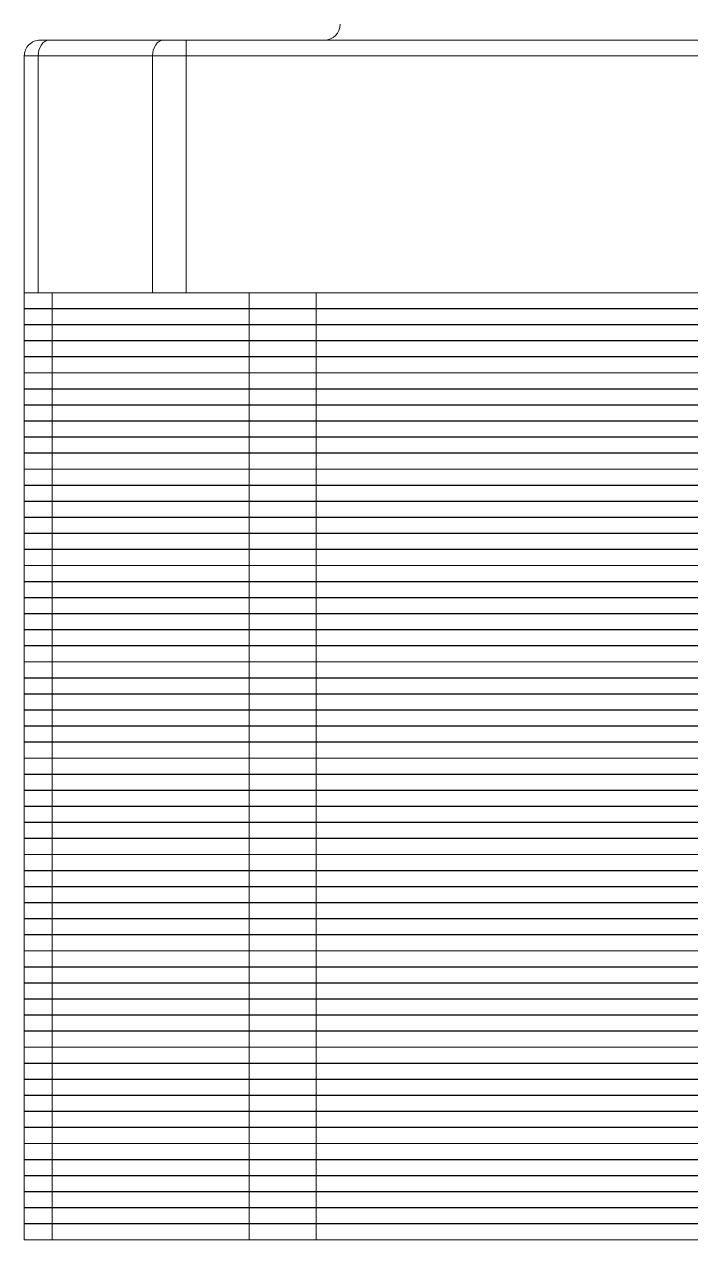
# Model space of a CAD drawing. Header units: millimetres. Extents: x -331 to 5585, y -2655 to 1513.
# Drawn here: x 2609.83 to 2630.94, y 476.26 to 514.75 of the extents above; entities that cross this region are included whole.
import ezdxf

# ---------------------------------------------------------------- set-up
doc = ezdxf.new("R2010")
doc.units = ezdxf.units.MM

msp = doc.modelspace()

# ---------------------------------------------------------------- linework, layer by layer
at = {"color": 7, "linetype": 'Continuous', "lineweight": 15}
for p, q in [((2614.249, 514.251), (2610.628, 514.251)), ((2614.956, 514.105), (2614.956, 514.251)), ((2646.713, 514.251), (2614.956, 514.251)), ((2614.956, 514.105), (2614.956, 513.751)), ((2610.274, 513.751), (2609.835, 513.751)), ((2609.835, 506.251), (2609.835, 513.751)), ((2610.274, 513.751), (2610.274, 506.251)), ((2613.895, 513.751), (2610.274, 513.751)), ((2614.956, 513.751), (2613.895, 513.751)), ((2613.895, 506.251), (2613.895, 513.751)), ((2614.956, 513.751), (2614.956, 506.251)), ((2646.713, 513.751), (2614.956, 513.751)), ((2609.835, 506.251), (2609.835, 505.751)), ((2609.835, 506.251), (2610.274, 506.251)), ((2610.274, 506.251), (2613.895, 506.251)), ((2610.713, 506.251), (2610.713, 505.751)), ((2613.895, 506.251), (2614.956, 506.251)), ((2614.956, 506.251), (2646.713, 506.251)), ((2616.956, 506.251), (2616.956, 505.751)), ((2619.077, 505.751), (2619.077, 506.251)), ((2642.592, 506.251), (2619.077, 506.251)), ((2609.835, 505.751), (2610.713, 505.751)), ((2609.835, 505.743), (2609.835, 505.243)), ((2610.713, 505.743), (2609.835, 505.743)), ((2610.713, 505.751), (2616.956, 505.751)), ((2610.713, 505.743), (2610.713, 505.243)), ((2616.956, 505.743), (2610.713, 505.743)), ((2616.956, 505.751), (2619.077, 505.751)), ((2616.956, 505.743), (2616.956, 505.243)), ((2616.956, 505.743), (2619.077, 505.743)), ((2619.077, 505.751), (2642.592, 505.751)), ((2619.077, 505.243), (2619.077, 505.743)), ((2642.592, 505.743), (2619.077, 505.743)), ((2609.835, 505.243), (2610.713, 505.243)), ((2609.835, 505.234), (2609.835, 504.734)), ((2610.713, 505.234), (2609.835, 505.234)), ((2610.713, 505.243), (2616.956, 505.243)), ((2610.713, 505.234), (2610.713, 504.734)), ((2616.956, 505.234), (2610.713, 505.234)), ((2616.956, 505.243), (2619.077, 505.243)), ((2616.956, 505.234), (2616.956, 504.734)), ((2616.956, 505.234), (2619.077, 505.234)), ((2619.077, 505.243), (2642.592, 505.243)), ((2619.077, 504.734), (2619.077, 505.234)), ((2642.592, 505.234), (2619.077, 505.234)), ((2609.835, 504.734), (2610.713, 504.734)), ((2609.835, 504.726), (2609.835, 504.226)), ((2610.713, 504.726), (2609.835, 504.726)), ((2610.713, 504.734), (2616.956, 504.734)), ((2610.713, 504.726), (2610.713, 504.226)), ((2616.956, 504.726), (2610.713, 504.726)), ((2616.956, 504.734), (2619.077, 504.734)), ((2616.956, 504.726), (2616.956, 504.226)), ((2616.956, 504.726), (2619.077, 504.726)), ((2619.077, 504.734), (2642.592, 504.734)), ((2619.077, 504.226), (2619.077, 504.726)), ((2642.592, 504.726), (2619.077, 504.726)), ((2609.835, 504.226), (2610.713, 504.226)), ((2609.835, 504.217), (2609.835, 503.717)), ((2610.713, 504.217), (2609.835, 504.217)), ((2610.713, 504.226), (2616.956, 504.226)), ((2610.713, 504.217), (2610.713, 503.717)), ((2616.956, 504.217), (2610.713, 504.217)), ((2616.956, 504.226), (2619.077, 504.226)), ((2616.956, 504.217), (2616.956, 503.717)), ((2616.956, 504.217), (2619.077, 504.217)), ((2619.077, 504.226), (2642.592, 504.226)), ((2619.077, 503.717), (2619.077, 504.217)), ((2642.592, 504.217), (2619.077, 504.217)), ((2609.835, 503.717), (2610.713, 503.717)), ((2609.835, 503.709), (2609.835, 503.209)), ((2610.713, 503.709), (2609.835, 503.709)), ((2610.713, 503.717), (2616.956, 503.717)), ((2610.713, 503.709), (2610.713, 503.209)), ((2616.956, 503.709), (2610.713, 503.709)), ((2616.956, 503.717), (2619.077, 503.717)), ((2616.956, 503.709), (2616.956, 503.209)), ((2616.956, 503.709), (2619.077, 503.709)), ((2619.077, 503.717), (2642.592, 503.717)), ((2619.077, 503.209), (2619.077, 503.709)), ((2642.592, 503.709), (2619.077, 503.709)), ((2609.835, 503.209), (2610.713, 503.209)), ((2609.835, 503.2), (2609.835, 502.7)), ((2610.713, 503.2), (2609.835, 503.2)), ((2610.713, 503.209), (2616.956, 503.209)), ((2610.713, 503.2), (2610.713, 502.7)), ((2616.956, 503.2), (2610.713, 503.2)), ((2616.956, 503.209), (2619.077, 503.209)), ((2616.956, 503.2), (2616.956, 502.7)), ((2616.956, 503.2), (2619.077, 503.2)), ((2619.077, 503.209), (2642.592, 503.209)), ((2619.077, 502.7), (2619.077, 503.2)), ((2642.592, 503.2), (2619.077, 503.2)), ((2609.835, 502.7), (2610.713, 502.7)), ((2610.713, 502.7), (2616.956, 502.7)), ((2616.956, 502.7), (2619.077, 502.7)), ((2619.077, 502.7), (2642.592, 502.7)), ((2609.835, 502.692), (2609.835, 502.192)), ((2610.713, 502.692), (2609.835, 502.692)), ((2610.713, 502.692), (2610.713, 502.192)), ((2616.956, 502.692), (2610.713, 502.692)), ((2616.956, 502.692), (2616.956, 502.192)), ((2616.956, 502.692), (2619.077, 502.692)), ((2619.077, 502.192), (2619.077, 502.692)), ((2642.592, 502.692), (2619.077, 502.692)), ((2609.835, 502.192), (2610.713, 502.192)), ((2609.835, 502.183), (2609.835, 501.683)), ((2610.713, 502.183), (2609.835, 502.183)), ((2610.713, 502.192), (2616.956, 502.192)), ((2610.713, 502.183), (2610.713, 501.683)), ((2616.956, 502.183), (2610.713, 502.183)), ((2616.956, 502.192), (2619.077, 502.192)), ((2616.956, 502.183), (2616.956, 501.683)), ((2616.956, 502.183), (2619.077, 502.183)), ((2619.077, 502.192), (2642.592, 502.192)), ((2619.077, 501.683), (2619.077, 502.183)), ((2642.592, 502.183), (2619.077, 502.183)), ((2609.835, 501.683), (2610.713, 501.683)), ((2609.835, 501.675), (2609.835, 501.175)), ((2610.713, 501.675), (2609.835, 501.675)), ((2610.713, 501.683), (2616.956, 501.683)), ((2610.713, 501.675), (2610.713, 501.175)), ((2616.956, 501.675), (2610.713, 501.675)), ((2616.956, 501.683), (2619.077, 501.683)), ((2616.956, 501.675), (2616.956, 501.175)), ((2616.956, 501.675), (2619.077, 501.675)), ((2619.077, 501.683), (2642.592, 501.683)), ((2619.077, 501.175), (2619.077, 501.675)), ((2642.592, 501.675), (2619.077, 501.675)), ((2609.835, 501.175), (2610.713, 501.175)), ((2609.835, 501.166), (2609.835, 500.666)), ((2610.713, 501.166), (2609.835, 501.166)), ((2610.713, 501.175), (2616.956, 501.175)), ((2610.713, 501.166), (2610.713, 500.666)), ((2616.956, 501.166), (2610.713, 501.166)), ((2616.956, 501.175), (2619.077, 501.175)), ((2616.956, 501.166), (2616.956, 500.666)), ((2616.956, 501.166), (2619.077, 501.166)), ((2619.077, 501.175), (2642.592, 501.175)), ((2619.077, 500.666), (2619.077, 501.166)), ((2642.592, 501.166), (2619.077, 501.166)), ((2609.835, 500.666), (2610.713, 500.666)), ((2609.835, 500.658), (2609.835, 500.158)), ((2610.713, 500.658), (2609.835, 500.658)), ((2610.713, 500.666), (2616.956, 500.666)), ((2610.713, 500.658), (2610.713, 500.158)), ((2616.956, 500.658), (2610.713, 500.658)), ((2616.956, 500.666), (2619.077, 500.666)), ((2616.956, 500.658), (2616.956, 500.158)), ((2616.956, 500.658), (2619.077, 500.658)), ((2619.077, 500.666), (2642.592, 500.666)), ((2619.077, 500.158), (2619.077, 500.658)), ((2642.592, 500.658), (2619.077, 500.658)), ((2609.835, 500.158), (2610.713, 500.158)), ((2609.835, 500.149), (2609.835, 499.649)), ((2610.713, 500.149), (2609.835, 500.149)), ((2610.713, 500.158), (2616.956, 500.158)), ((2610.713, 500.149), (2610.713, 499.649)), ((2616.956, 500.149), (2610.713, 500.149)), ((2616.956, 500.158), (2619.077, 500.158)), ((2616.956, 500.149), (2616.956, 499.649)), ((2616.956, 500.149), (2619.077, 500.149)), ((2619.077, 500.158), (2642.592, 500.158)), ((2619.077, 499.649), (2619.077, 500.149)), ((2642.592, 500.149), (2619.077, 500.149)), ((2609.835, 499.649), (2610.713, 499.649)), ((2609.835, 499.641), (2609.835, 499.141)), ((2610.713, 499.641), (2609.835, 499.641)), ((2610.713, 499.649), (2616.956, 499.649)), ((2610.713, 499.641), (2610.713, 499.141)), ((2616.956, 499.641), (2610.713, 499.641)), ((2616.956, 499.649), (2619.077, 499.649)), ((2616.956, 499.641), (2616.956, 499.141)), ((2616.956, 499.641), (2619.077, 499.641)), ((2619.077, 499.649), (2642.592, 499.649)), ((2619.077, 499.141), (2619.077, 499.641)), ((2642.592, 499.641), (2619.077, 499.641)), ((2609.835, 499.141), (2610.713, 499.141)), ((2609.835, 499.133), (2609.835, 498.632)), ((2610.713, 499.133), (2609.835, 499.133)), ((2610.713, 499.141), (2616.956, 499.141)), ((2610.713, 499.133), (2610.713, 498.632)), ((2616.956, 499.133), (2610.713, 499.133)), ((2616.956, 499.141), (2619.077, 499.141)), ((2616.956, 499.133), (2616.956, 498.632)), ((2616.956, 499.133), (2619.077, 499.133)), ((2619.077, 499.141), (2642.592, 499.141)), ((2619.077, 498.632), (2619.077, 499.133)), ((2642.592, 499.133), (2619.077, 499.133)), ((2609.835, 498.632), (2610.713, 498.632)), ((2609.835, 498.624), (2609.835, 498.124)), ((2610.713, 498.624), (2609.835, 498.624)), ((2610.713, 498.632), (2616.956, 498.632)), ((2610.713, 498.624), (2610.713, 498.124)), ((2616.956, 498.624), (2610.713, 498.624)), ((2616.956, 498.632), (2619.077, 498.632)), ((2616.956, 498.624), (2616.956, 498.124)), ((2616.956, 498.624), (2619.077, 498.624)), ((2619.077, 498.632), (2642.592, 498.632)), ((2619.077, 498.124), (2619.077, 498.624)), ((2642.592, 498.624), (2619.077, 498.624)), ((2609.835, 498.124), (2610.713, 498.124)), ((2609.835, 498.116), (2609.835, 497.616)), ((2610.713, 498.116), (2609.835, 498.116)), ((2610.713, 498.124), (2616.956, 498.124)), ((2610.713, 498.116), (2610.713, 497.616)), ((2616.956, 498.116), (2610.713, 498.116)), ((2616.956, 498.124), (2619.077, 498.124)), ((2616.956, 498.116), (2616.956, 497.616)), ((2616.956, 498.116), (2619.077, 498.116)), ((2619.077, 498.124), (2642.592, 498.124)), ((2619.077, 497.616), (2619.077, 498.116)), ((2642.592, 498.116), (2619.077, 498.116)), ((2609.835, 497.616), (2610.713, 497.616)), ((2609.835, 497.607), (2609.835, 497.107)), ((2610.713, 497.607), (2609.835, 497.607)), ((2610.713, 497.616), (2616.956, 497.616)), ((2610.713, 497.607), (2610.713, 497.107)), ((2616.956, 497.607), (2610.713, 497.607)), ((2616.956, 497.616), (2619.077, 497.616)), ((2616.956, 497.607), (2616.956, 497.107)), ((2616.956, 497.607), (2619.077, 497.607)), ((2619.077, 497.616), (2642.592, 497.616)), ((2619.077, 497.107), (2619.077, 497.607)), ((2642.592, 497.607), (2619.077, 497.607)), ((2609.835, 497.107), (2610.713, 497.107)), ((2609.835, 497.099), (2609.835, 496.599)), ((2610.713, 497.099), (2609.835, 497.099)), ((2610.713, 497.107), (2616.956, 497.107)), ((2610.713, 497.099), (2610.713, 496.599)), ((2616.956, 497.099), (2610.713, 497.099)), ((2616.956, 497.107), (2619.077, 497.107)), ((2616.956, 497.099), (2616.956, 496.599)), ((2616.956, 497.099), (2619.077, 497.099)), ((2619.077, 497.107), (2642.592, 497.107)), ((2619.077, 496.599), (2619.077, 497.099)), ((2642.592, 497.099), (2619.077, 497.099)), ((2609.835, 496.599), (2610.713, 496.599)), ((2609.835, 496.59), (2609.835, 496.09)), ((2610.713, 496.59), (2609.835, 496.59)), ((2610.713, 496.599), (2616.956, 496.599)), ((2610.713, 496.59), (2610.713, 496.09)), ((2616.956, 496.59), (2610.713, 496.59)), ((2616.956, 496.599), (2619.077, 496.599)), ((2616.956, 496.59), (2616.956, 496.09)), ((2616.956, 496.59), (2619.077, 496.59)), ((2619.077, 496.599), (2642.592, 496.599)), ((2619.077, 496.09), (2619.077, 496.59)), ((2642.592, 496.59), (2619.077, 496.59)), ((2609.835, 496.09), (2610.713, 496.09)), ((2609.835, 496.082), (2609.835, 495.582)), ((2610.713, 496.082), (2609.835, 496.082)), ((2610.713, 496.09), (2616.956, 496.09)), ((2610.713, 496.082), (2610.713, 495.582)), ((2616.956, 496.082), (2610.713, 496.082)), ((2616.956, 496.09), (2619.077, 496.09)), ((2616.956, 496.082), (2616.956, 495.582)), ((2616.956, 496.082), (2619.077, 496.082)), ((2619.077, 496.09), (2642.592, 496.09)), ((2619.077, 495.582), (2619.077, 496.082)), ((2642.592, 496.082), (2619.077, 496.082)), ((2609.835, 495.582), (2610.713, 495.582)), ((2609.835, 495.573), (2609.835, 495.073)), ((2610.713, 495.573), (2609.835, 495.573)), ((2610.713, 495.582), (2616.956, 495.582)), ((2610.713, 495.573), (2610.713, 495.073)), ((2616.956, 495.573), (2610.713, 495.573)), ((2616.956, 495.582), (2619.077, 495.582)), ((2616.956, 495.573), (2616.956, 495.073)), ((2616.956, 495.573), (2619.077, 495.573)), ((2619.077, 495.582), (2642.592, 495.582)), ((2619.077, 495.073), (2619.077, 495.573)), ((2642.592, 495.573), (2619.077, 495.573)), ((2609.835, 495.073), (2610.713, 495.073)), ((2609.835, 495.065), (2609.835, 494.565)), ((2610.713, 495.065), (2609.835, 495.065)), ((2610.713, 495.073), (2616.956, 495.073)), ((2610.713, 495.065), (2610.713, 494.565)), ((2616.956, 495.065), (2610.713, 495.065)), ((2616.956, 495.073), (2619.077, 495.073)), ((2616.956, 495.065), (2616.956, 494.565)), ((2616.956, 495.065), (2619.077, 495.065)), ((2619.077, 495.073), (2642.592, 495.073)), ((2619.077, 494.565), (2619.077, 495.065)), ((2642.592, 495.065), (2619.077, 495.065)), ((2609.835, 494.565), (2610.713, 494.565)), ((2609.835, 494.556), (2609.835, 494.056)), ((2610.713, 494.556), (2609.835, 494.556)), ((2610.713, 494.565), (2616.956, 494.565)), ((2610.713, 494.556), (2610.713, 494.056)), ((2616.956, 494.556), (2610.713, 494.556)), ((2616.956, 494.565), (2619.077, 494.565)), ((2616.956, 494.556), (2616.956, 494.056)), ((2616.956, 494.556), (2619.077, 494.556)), ((2619.077, 494.565), (2642.592, 494.565)), ((2619.077, 494.056), (2619.077, 494.556)), ((2642.592, 494.556), (2619.077, 494.556)), ((2609.835, 494.056), (2610.713, 494.056)), ((2609.835, 494.048), (2609.835, 493.548)), ((2610.713, 494.048), (2609.835, 494.048)), ((2610.713, 494.056), (2616.956, 494.056)), ((2610.713, 494.048), (2610.713, 493.548)), ((2616.956, 494.048), (2610.713, 494.048)), ((2616.956, 494.056), (2619.077, 494.056)), ((2616.956, 494.048), (2616.956, 493.548)), ((2616.956, 494.048), (2619.077, 494.048)), ((2619.077, 494.056), (2642.592, 494.056)), ((2619.077, 493.548), (2619.077, 494.048)), ((2642.592, 494.048), (2619.077, 494.048)), ((2609.835, 493.548), (2610.713, 493.548)), ((2609.835, 493.539), (2609.835, 493.039)), ((2610.713, 493.539), (2609.835, 493.539)), ((2610.713, 493.548), (2616.956, 493.548)), ((2610.713, 493.539), (2610.713, 493.039)), ((2616.956, 493.539), (2610.713, 493.539)), ((2616.956, 493.548), (2619.077, 493.548)), ((2616.956, 493.539), (2616.956, 493.039)), ((2616.956, 493.539), (2619.077, 493.539)), ((2619.077, 493.548), (2642.592, 493.548)), ((2619.077, 493.039), (2619.077, 493.539)), ((2642.592, 493.539), (2619.077, 493.539)), ((2609.835, 493.039), (2610.713, 493.039)), ((2609.835, 493.031), (2609.835, 492.531)), ((2610.713, 493.031), (2609.835, 493.031)), ((2610.713, 493.039), (2616.956, 493.039)), ((2610.713, 493.031), (2610.713, 492.531)), ((2616.956, 493.031), (2610.713, 493.031)), ((2616.956, 493.039), (2619.077, 493.039)), ((2616.956, 493.031), (2616.956, 492.531)), ((2616.956, 493.031), (2619.077, 493.031)), ((2619.077, 493.039), (2642.592, 493.039)), ((2619.077, 492.531), (2619.077, 493.031)), ((2642.592, 493.031), (2619.077, 493.031)), ((2609.835, 492.531), (2610.713, 492.531)), ((2609.835, 492.522), (2609.835, 492.022)), ((2610.713, 492.522), (2609.835, 492.522)), ((2610.713, 492.531), (2616.956, 492.531)), ((2610.713, 492.522), (2610.713, 492.022)), ((2616.956, 492.522), (2610.713, 492.522)), ((2616.956, 492.531), (2619.077, 492.531)), ((2616.956, 492.522), (2616.956, 492.022)), ((2616.956, 492.522), (2619.077, 492.522)), ((2619.077, 492.531), (2642.592, 492.531)), ((2619.077, 492.022), (2619.077, 492.522)), ((2642.592, 492.522), (2619.077, 492.522)), ((2609.835, 492.022), (2610.713, 492.022)), ((2609.835, 492.014), (2609.835, 491.514)), ((2610.713, 492.014), (2609.835, 492.014)), ((2610.713, 492.022), (2616.956, 492.022)), ((2610.713, 492.014), (2610.713, 491.514)), ((2616.956, 492.014), (2610.713, 492.014)), ((2616.956, 492.022), (2619.077, 492.022)), ((2616.956, 492.014), (2616.956, 491.514)), ((2616.956, 492.014), (2619.077, 492.014)), ((2619.077, 492.022), (2642.592, 492.022)), ((2619.077, 491.514), (2619.077, 492.014)), ((2642.592, 492.014), (2619.077, 492.014)), ((2609.835, 491.514), (2610.713, 491.514)), ((2609.835, 491.505), (2609.835, 491.005)), ((2610.713, 491.505), (2609.835, 491.505)), ((2610.713, 491.514), (2616.956, 491.514)), ((2610.713, 491.505), (2610.713, 491.005)), ((2616.956, 491.505), (2610.713, 491.505)), ((2616.956, 491.514), (2619.077, 491.514)), ((2616.956, 491.505), (2616.956, 491.005)), ((2616.956, 491.505), (2619.077, 491.505)), ((2619.077, 491.514), (2642.592, 491.514)), ((2619.077, 491.005), (2619.077, 491.505)), ((2642.592, 491.505), (2619.077, 491.505)), ((2609.835, 491.005), (2610.713, 491.005)), ((2609.835, 490.997), (2609.835, 490.497)), ((2610.713, 490.997), (2609.835, 490.997)), ((2610.713, 491.005), (2616.956, 491.005)), ((2610.713, 490.997), (2610.713, 490.497)), ((2616.956, 490.997), (2610.713, 490.997)), ((2616.956, 491.005), (2619.077, 491.005)), ((2616.956, 490.997), (2616.956, 490.497)), ((2616.956, 490.997), (2619.077, 490.997)), ((2619.077, 491.005), (2642.592, 491.005)), ((2619.077, 490.497), (2619.077, 490.997)), ((2642.592, 490.997), (2619.077, 490.997)), ((2609.835, 490.497), (2610.713, 490.497)), ((2609.835, 490.488), (2609.835, 489.988)), ((2610.713, 490.488), (2609.835, 490.488)), ((2610.713, 490.497), (2616.956, 490.497)), ((2610.713, 490.488), (2610.713, 489.988)), ((2616.956, 490.488), (2610.713, 490.488)), ((2616.956, 490.497), (2619.077, 490.497)), ((2616.956, 490.488), (2616.956, 489.988)), ((2616.956, 490.488), (2619.077, 490.488)), ((2619.077, 490.497), (2642.592, 490.497)), ((2619.077, 489.988), (2619.077, 490.488)), ((2642.592, 490.488), (2619.077, 490.488)), ((2609.835, 489.988), (2610.713, 489.988)), ((2609.835, 489.98), (2609.835, 489.48)), ((2610.713, 489.98), (2609.835, 489.98)), ((2610.713, 489.988), (2616.956, 489.988)), ((2610.713, 489.98), (2610.713, 489.48)), ((2616.956, 489.98), (2610.713, 489.98)), ((2616.956, 489.988), (2619.077, 489.988)), ((2616.956, 489.98), (2616.956, 489.48)), ((2616.956, 489.98), (2619.077, 489.98)), ((2619.077, 489.988), (2642.592, 489.988)), ((2619.077, 489.48), (2619.077, 489.98)), ((2642.592, 489.98), (2619.077, 489.98)), ((2609.835, 489.48), (2610.713, 489.48)), ((2609.835, 489.472), (2609.835, 488.971)), ((2610.713, 489.472), (2609.835, 489.472)), ((2610.713, 489.48), (2616.956, 489.48)), ((2610.713, 489.472), (2610.713, 488.971)), ((2616.956, 489.472), (2610.713, 489.472)), ((2616.956, 489.48), (2619.077, 489.48)), ((2616.956, 489.472), (2616.956, 488.971)), ((2616.956, 489.472), (2619.077, 489.472)), ((2619.077, 489.48), (2642.592, 489.48)), ((2619.077, 488.971), (2619.077, 489.472)), ((2642.592, 489.472), (2619.077, 489.472)), ((2609.835, 488.971), (2610.713, 488.971)), ((2609.835, 488.963), (2609.835, 488.463)), ((2610.713, 488.963), (2609.835, 488.963)), ((2610.713, 488.971), (2616.956, 488.971)), ((2610.713, 488.963), (2610.713, 488.463)), ((2616.956, 488.963), (2610.713, 488.963)), ((2616.956, 488.971), (2619.077, 488.971)), ((2616.956, 488.963), (2616.956, 488.463)), ((2616.956, 488.963), (2619.077, 488.963)), ((2619.077, 488.971), (2642.592, 488.971)), ((2619.077, 488.463), (2619.077, 488.963)), ((2642.592, 488.963), (2619.077, 488.963)), ((2609.835, 488.463), (2610.713, 488.463)), ((2610.713, 488.463), (2616.956, 488.463)), ((2616.956, 488.463), (2619.077, 488.463)), ((2619.077, 488.463), (2642.592, 488.463)), ((2609.835, 488.455), (2609.835, 487.955)), ((2610.713, 488.455), (2609.835, 488.455)), ((2610.713, 488.455), (2610.713, 487.955)), ((2616.956, 488.455), (2610.713, 488.455)), ((2616.956, 488.455), (2616.956, 487.955)), ((2616.956, 488.455), (2619.077, 488.455)), ((2619.077, 487.955), (2619.077, 488.455)), ((2642.592, 488.455), (2619.077, 488.455)), ((2609.835, 487.955), (2610.713, 487.955)), ((2609.835, 487.946), (2609.835, 487.446)), ((2610.713, 487.946), (2609.835, 487.946)), ((2610.713, 487.955), (2616.956, 487.955)), ((2610.713, 487.946), (2610.713, 487.446)), ((2616.956, 487.946), (2610.713, 487.946)), ((2616.956, 487.955), (2619.077, 487.955)), ((2616.956, 487.946), (2616.956, 487.446)), ((2616.956, 487.946), (2619.077, 487.946)), ((2619.077, 487.955), (2642.592, 487.955)), ((2619.077, 487.446), (2619.077, 487.946)), ((2642.592, 487.946), (2619.077, 487.946)), ((2609.835, 487.446), (2610.713, 487.446)), ((2609.835, 487.438), (2609.835, 486.938)), ((2610.713, 487.438), (2609.835, 487.438)), ((2610.713, 487.446), (2616.956, 487.446)), ((2610.713, 487.438), (2610.713, 486.938)), ((2616.956, 487.438), (2610.713, 487.438)), ((2616.956, 487.446), (2619.077, 487.446)), ((2616.956, 487.438), (2616.956, 486.938)), ((2616.956, 487.438), (2619.077, 487.438)), ((2619.077, 487.446), (2642.592, 487.446)), ((2619.077, 486.938), (2619.077, 487.438)), ((2642.592, 487.438), (2619.077, 487.438)), ((2609.835, 486.938), (2610.713, 486.938)), ((2609.835, 486.929), (2609.835, 486.429)), ((2610.713, 486.929), (2609.835, 486.929)), ((2610.713, 486.938), (2616.956, 486.938)), ((2610.713, 486.929), (2610.713, 486.429)), ((2616.956, 486.929), (2610.713, 486.929)), ((2616.956, 486.938), (2619.077, 486.938)), ((2616.956, 486.929), (2616.956, 486.429)), ((2616.956, 486.929), (2619.077, 486.929)), ((2619.077, 486.938), (2642.592, 486.938)), ((2619.077, 486.429), (2619.077, 486.929)), ((2642.592, 486.929), (2619.077, 486.929)), ((2609.835, 486.429), (2610.713, 486.429)), ((2609.835, 486.421), (2609.835, 485.921)), ((2610.713, 486.421), (2609.835, 486.421)), ((2610.713, 486.429), (2616.956, 486.429)), ((2610.713, 486.421), (2610.713, 485.921)), ((2616.956, 486.421), (2610.713, 486.421)), ((2616.956, 486.429), (2619.077, 486.429)), ((2616.956, 486.421), (2616.956, 485.921)), ((2616.956, 486.421), (2619.077, 486.421)), ((2619.077, 486.429), (2642.592, 486.429)), ((2619.077, 485.921), (2619.077, 486.421)), ((2642.592, 486.421), (2619.077, 486.421)), ((2609.835, 485.921), (2610.713, 485.921)), ((2609.835, 485.912), (2609.835, 485.412)), ((2610.713, 485.912), (2609.835, 485.912)), ((2610.713, 485.921), (2616.956, 485.921)), ((2610.713, 485.912), (2610.713, 485.412)), ((2616.956, 485.912), (2610.713, 485.912)), ((2616.956, 485.921), (2619.077, 485.921)), ((2616.956, 485.912), (2616.956, 485.412)), ((2616.956, 485.912), (2619.077, 485.912)), ((2619.077, 485.921), (2642.592, 485.921)), ((2619.077, 485.412), (2619.077, 485.912)), ((2642.592, 485.912), (2619.077, 485.912)), ((2609.835, 485.412), (2610.713, 485.412)), ((2609.835, 485.404), (2609.835, 484.904)), ((2610.713, 485.404), (2609.835, 485.404)), ((2610.713, 485.412), (2616.956, 485.412)), ((2610.713, 485.404), (2610.713, 484.904)), ((2616.956, 485.404), (2610.713, 485.404)), ((2616.956, 485.412), (2619.077, 485.412)), ((2616.956, 485.404), (2616.956, 484.904)), ((2616.956, 485.404), (2619.077, 485.404)), ((2619.077, 485.412), (2642.592, 485.412)), ((2619.077, 484.904), (2619.077, 485.404)), ((2642.592, 485.404), (2619.077, 485.404)), ((2609.835, 484.904), (2610.713, 484.904)), ((2609.835, 484.895), (2609.835, 484.395)), ((2610.713, 484.895), (2609.835, 484.895)), ((2610.713, 484.904), (2616.956, 484.904)), ((2610.713, 484.895), (2610.713, 484.395)), ((2616.956, 484.895), (2610.713, 484.895)), ((2616.956, 484.904), (2619.077, 484.904)), ((2616.956, 484.895), (2616.956, 484.395)), ((2616.956, 484.895), (2619.077, 484.895)), ((2619.077, 484.904), (2642.592, 484.904)), ((2619.077, 484.395), (2619.077, 484.895)), ((2642.592, 484.895), (2619.077, 484.895)), ((2609.835, 484.395), (2610.713, 484.395)), ((2609.835, 484.387), (2609.835, 483.887)), ((2610.713, 484.387), (2609.835, 484.387)), ((2610.713, 484.395), (2616.956, 484.395)), ((2610.713, 484.387), (2610.713, 483.887)), ((2616.956, 484.387), (2610.713, 484.387)), ((2616.956, 484.395), (2619.077, 484.395)), ((2616.956, 484.387), (2616.956, 483.887)), ((2616.956, 484.387), (2619.077, 484.387)), ((2619.077, 484.395), (2642.592, 484.395)), ((2619.077, 483.887), (2619.077, 484.387)), ((2642.592, 484.387), (2619.077, 484.387)), ((2609.835, 483.887), (2610.713, 483.887)), ((2609.835, 483.878), (2609.835, 483.378)), ((2610.713, 483.878), (2609.835, 483.878)), ((2610.713, 483.887), (2616.956, 483.887)), ((2610.713, 483.878), (2610.713, 483.378)), ((2616.956, 483.878), (2610.713, 483.878)), ((2616.956, 483.887), (2619.077, 483.887)), ((2616.956, 483.878), (2616.956, 483.378)), ((2616.956, 483.878), (2619.077, 483.878)), ((2619.077, 483.887), (2642.592, 483.887)), ((2619.077, 483.378), (2619.077, 483.878)), ((2642.592, 483.878), (2619.077, 483.878)), ((2609.835, 483.378), (2610.713, 483.378)), ((2609.835, 483.37), (2609.835, 482.87)), ((2610.713, 483.37), (2609.835, 483.37)), ((2610.713, 483.378), (2616.956, 483.378)), ((2610.713, 483.37), (2610.713, 482.87)), ((2616.956, 483.37), (2610.713, 483.37)), ((2616.956, 483.378), (2619.077, 483.378)), ((2616.956, 483.37), (2616.956, 482.87)), ((2616.956, 483.37), (2619.077, 483.37)), ((2619.077, 483.378), (2642.592, 483.378)), ((2619.077, 482.87), (2619.077, 483.37)), ((2642.592, 483.37), (2619.077, 483.37)), ((2609.835, 482.87), (2610.713, 482.87)), ((2609.835, 482.861), (2609.835, 482.361)), ((2610.713, 482.861), (2609.835, 482.861)), ((2610.713, 482.87), (2616.956, 482.87)), ((2610.713, 482.861), (2610.713, 482.361)), ((2616.956, 482.861), (2610.713, 482.861)), ((2616.956, 482.87), (2619.077, 482.87)), ((2616.956, 482.861), (2616.956, 482.361)), ((2616.956, 482.861), (2619.077, 482.861)), ((2619.077, 482.87), (2642.592, 482.87)), ((2619.077, 482.361), (2619.077, 482.861)), ((2642.592, 482.861), (2619.077, 482.861)), ((2609.835, 482.361), (2610.713, 482.361)), ((2609.835, 482.353), (2609.835, 481.853)), ((2610.713, 482.353), (2609.835, 482.353)), ((2610.713, 482.361), (2616.956, 482.361)), ((2610.713, 482.353), (2610.713, 481.853)), ((2616.956, 482.353), (2610.713, 482.353)), ((2616.956, 482.361), (2619.077, 482.361)), ((2616.956, 482.353), (2616.956, 481.853)), ((2616.956, 482.353), (2619.077, 482.353)), ((2619.077, 482.361), (2642.592, 482.361)), ((2619.077, 481.853), (2619.077, 482.353)), ((2642.592, 482.353), (2619.077, 482.353)), ((2609.835, 481.853), (2610.713, 481.853)), ((2609.835, 481.844), (2609.835, 481.344)), ((2610.713, 481.844), (2609.835, 481.844)), ((2610.713, 481.853), (2616.956, 481.853)), ((2610.713, 481.844), (2610.713, 481.344)), ((2616.956, 481.844), (2610.713, 481.844)), ((2616.956, 481.853), (2619.077, 481.853)), ((2616.956, 481.844), (2616.956, 481.344)), ((2616.956, 481.844), (2619.077, 481.844)), ((2619.077, 481.853), (2642.592, 481.853)), ((2619.077, 481.344), (2619.077, 481.844)), ((2642.592, 481.844), (2619.077, 481.844)), ((2609.835, 481.344), (2610.713, 481.344)), ((2609.835, 481.336), (2609.835, 480.836)), ((2610.713, 481.336), (2609.835, 481.336)), ((2610.713, 481.344), (2616.956, 481.344)), ((2610.713, 481.336), (2610.713, 480.836)), ((2616.956, 481.336), (2610.713, 481.336)), ((2616.956, 481.344), (2619.077, 481.344)), ((2616.956, 481.336), (2616.956, 480.836)), ((2616.956, 481.336), (2619.077, 481.336)), ((2619.077, 481.344), (2642.592, 481.344)), ((2619.077, 480.836), (2619.077, 481.336)), ((2642.592, 481.336), (2619.077, 481.336)), ((2609.835, 480.836), (2610.713, 480.836)), ((2609.835, 480.827), (2609.835, 480.327)), ((2610.713, 480.827), (2609.835, 480.827)), ((2610.713, 480.836), (2616.956, 480.836)), ((2610.713, 480.827), (2610.713, 480.327)), ((2616.956, 480.827), (2610.713, 480.827)), ((2616.956, 480.836), (2619.077, 480.836)), ((2616.956, 480.827), (2616.956, 480.327)), ((2616.956, 480.827), (2619.077, 480.827)), ((2619.077, 480.836), (2642.592, 480.836)), ((2619.077, 480.327), (2619.077, 480.827)), ((2642.592, 480.827), (2619.077, 480.827)), ((2609.835, 480.327), (2610.713, 480.327)), ((2609.835, 480.319), (2609.835, 479.819)), ((2610.713, 480.319), (2609.835, 480.319)), ((2610.713, 480.327), (2616.956, 480.327)), ((2610.713, 480.319), (2610.713, 479.819)), ((2616.956, 480.319), (2610.713, 480.319)), ((2616.956, 480.327), (2619.077, 480.327)), ((2616.956, 480.319), (2616.956, 479.819)), ((2616.956, 480.319), (2619.077, 480.319)), ((2619.077, 480.327), (2642.592, 480.327)), ((2619.077, 479.819), (2619.077, 480.319)), ((2642.592, 480.319), (2619.077, 480.319)), ((2609.835, 479.819), (2610.713, 479.819)), ((2609.835, 479.81), (2609.835, 479.31)), ((2610.713, 479.81), (2609.835, 479.81)), ((2610.713, 479.819), (2616.956, 479.819)), ((2610.713, 479.81), (2610.713, 479.31)), ((2616.956, 479.81), (2610.713, 479.81)), ((2616.956, 479.819), (2619.077, 479.819)), ((2616.956, 479.81), (2616.956, 479.31)), ((2616.956, 479.81), (2619.077, 479.81)), ((2619.077, 479.819), (2642.592, 479.819)), ((2619.077, 479.31), (2619.077, 479.81)), ((2642.592, 479.81), (2619.077, 479.81)), ((2609.835, 479.31), (2610.713, 479.31)), ((2609.835, 479.302), (2609.835, 478.802)), ((2610.713, 479.302), (2609.835, 479.302)), ((2610.713, 479.31), (2616.956, 479.31)), ((2610.713, 479.302), (2610.713, 478.802)), ((2616.956, 479.302), (2610.713, 479.302)), ((2616.956, 479.31), (2619.077, 479.31)), ((2616.956, 479.302), (2616.956, 478.802)), ((2616.956, 479.302), (2619.077, 479.302)), ((2619.077, 479.31), (2642.592, 479.31)), ((2619.077, 478.802), (2619.077, 479.302)), ((2642.592, 479.302), (2619.077, 479.302)), ((2609.835, 478.802), (2610.713, 478.802)), ((2609.835, 478.794), (2609.835, 478.294)), ((2610.713, 478.794), (2609.835, 478.794)), ((2610.713, 478.802), (2616.956, 478.802)), ((2610.713, 478.794), (2610.713, 478.294)), ((2616.956, 478.794), (2610.713, 478.794)), ((2616.956, 478.802), (2619.077, 478.802)), ((2616.956, 478.794), (2616.956, 478.294)), ((2616.956, 478.794), (2619.077, 478.794)), ((2619.077, 478.802), (2642.592, 478.802)), ((2619.077, 478.294), (2619.077, 478.794)), ((2642.592, 478.794), (2619.077, 478.794)), ((2609.835, 478.294), (2610.713, 478.294)), ((2609.835, 478.285), (2609.835, 477.785)), ((2610.713, 478.285), (2609.835, 478.285)), ((2610.713, 478.294), (2616.956, 478.294)), ((2610.713, 478.285), (2610.713, 477.785)), ((2616.956, 478.285), (2610.713, 478.285)), ((2616.956, 478.294), (2619.077, 478.294)), ((2616.956, 478.285), (2616.956, 477.785)), ((2616.956, 478.285), (2619.077, 478.285)), ((2619.077, 478.294), (2642.592, 478.294)), ((2619.077, 477.785), (2619.077, 478.285)), ((2642.592, 478.285), (2619.077, 478.285)), ((2609.835, 477.785), (2610.713, 477.785)), ((2609.835, 477.777), (2609.835, 477.277)), ((2610.713, 477.777), (2609.835, 477.777)), ((2610.713, 477.785), (2616.956, 477.785)), ((2610.713, 477.777), (2610.713, 477.277)), ((2616.956, 477.777), (2610.713, 477.777)), ((2616.956, 477.785), (2619.077, 477.785)), ((2616.956, 477.777), (2616.956, 477.277)), ((2616.956, 477.777), (2619.077, 477.777)), ((2619.077, 477.785), (2642.592, 477.785)), ((2619.077, 477.277), (2619.077, 477.777)), ((2642.592, 477.777), (2619.077, 477.777)), ((2609.835, 477.277), (2610.713, 477.277)), ((2609.835, 477.268), (2609.835, 476.768)), ((2610.713, 477.268), (2609.835, 477.268)), ((2610.713, 477.277), (2616.956, 477.277)), ((2610.713, 477.268), (2610.713, 476.768)), ((2616.956, 477.268), (2610.713, 477.268)), ((2616.956, 477.277), (2619.077, 477.277)), ((2616.956, 477.268), (2616.956, 476.768)), ((2616.956, 477.268), (2619.077, 477.268)), ((2619.077, 477.277), (2642.592, 477.277)), ((2619.077, 476.768), (2619.077, 477.268)), ((2642.592, 477.268), (2619.077, 477.268)), ((2609.835, 476.768), (2610.713, 476.768)), ((2609.835, 476.76), (2609.835, 476.26)), ((2610.713, 476.76), (2609.835, 476.76)), ((2610.713, 476.768), (2616.956, 476.768)), ((2610.713, 476.76), (2610.713, 476.26)), ((2616.956, 476.76), (2610.713, 476.76)), ((2616.956, 476.768), (2619.077, 476.768)), ((2616.956, 476.76), (2616.956, 476.26)), ((2616.956, 476.76), (2619.077, 476.76)), ((2619.077, 476.768), (2642.592, 476.768)), ((2619.077, 476.26), (2619.077, 476.76)), ((2642.592, 476.76), (2619.077, 476.76)), ((2609.835, 476.26), (2610.713, 476.26)), ((2610.713, 476.26), (2616.956, 476.26)), ((2616.956, 476.26), (2619.077, 476.26)), ((2619.077, 476.26), (2642.592, 476.26))]:
    msp.add_line(p, q, dxfattribs=at)
for centre, radius, start, end in [((2619.335, 514.751), 0.5, 270, 0), ((2610.335, 513.751), 0.5, 90, 135), ((2610.643, 513.939), 0.313, 92.7793, 147.9444), ((2614.264, 513.939), 0.313, 92.7729, 147.9509), ((2610.335, 513.751), 0.5, 135, 180), ((2610.892, 513.762), 0.618, 146.3467, 181.0017), ((2614.513, 513.762), 0.618, 146.3425, 181.0058)]:
    msp.add_arc(centre, radius, start, end, dxfattribs=at)
for points, knots in [([(2610.335, 514.251), (2610.348, 514.251), (2610.376, 514.251), (2610.544, 514.251), (2610.628, 514.251)], [0, 0, 0, 0, 0.500407, 1, 1, 1, 1]), ([(2614.249, 514.251), (2614.352, 514.251), (2614.559, 514.251), (2614.824, 514.251), (2614.956, 514.251)], [0, 0, 0, 0, 0.500414, 1, 1, 1, 1])]:
    msp.add_open_spline(points, degree=3, knots=knots, dxfattribs=at)

doc.saveas('drawing.dxf')
